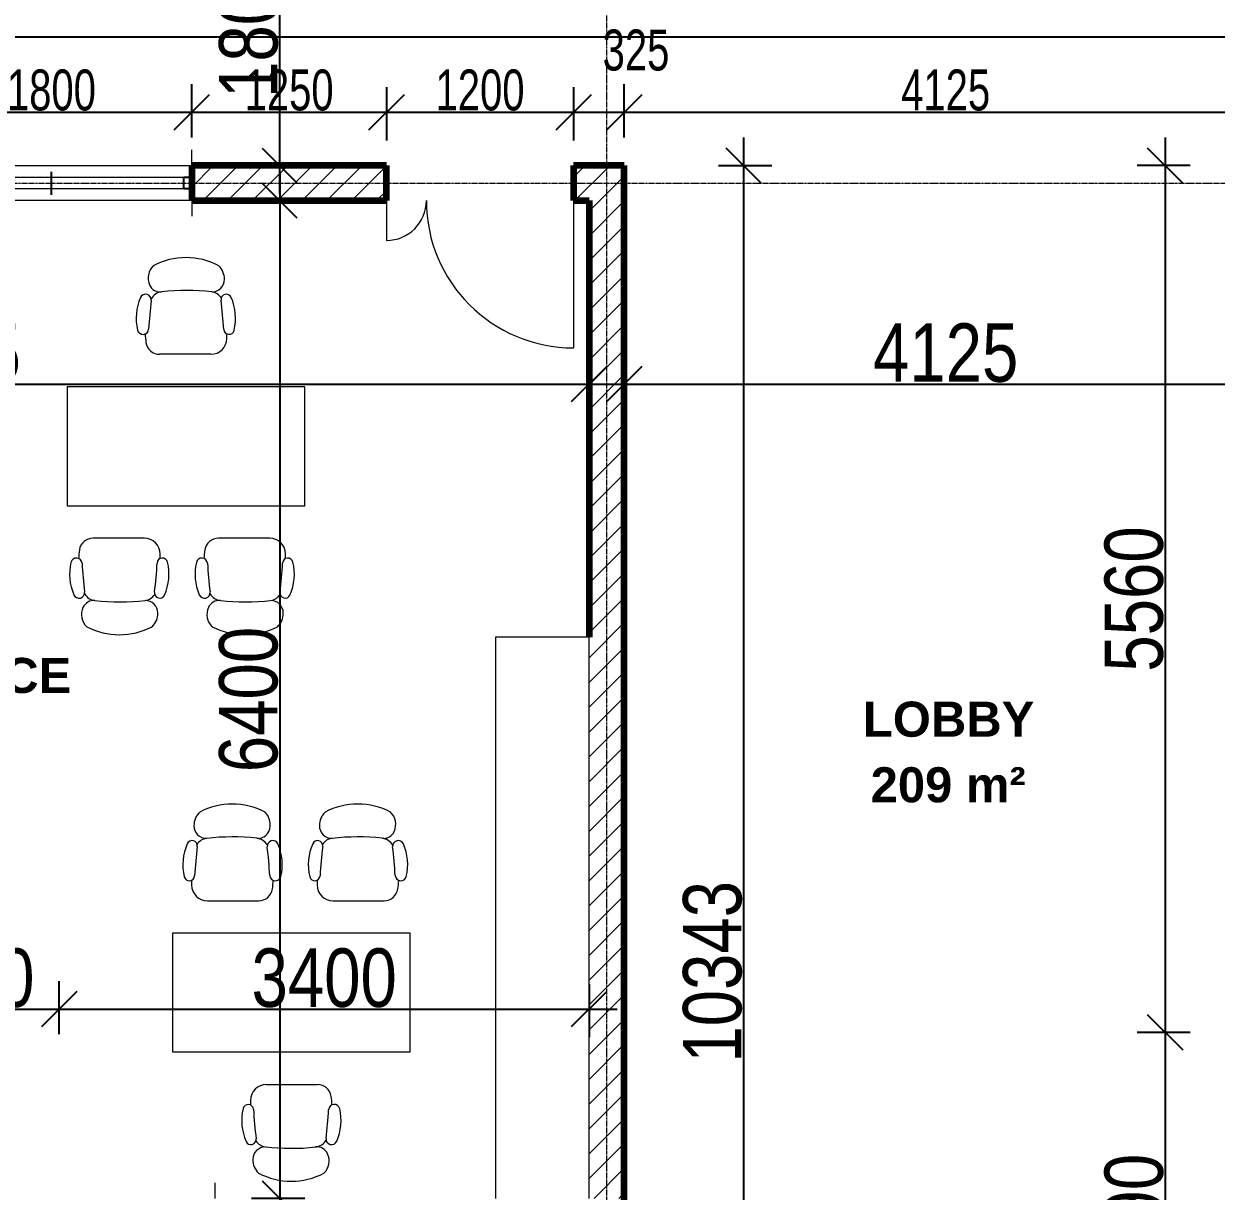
# Model space of a CAD drawing. Header units: millimetres. Extents: x -35190 to 411743, y -233114 to 23872.
# Drawn here: x 251574 to 259224, y -10172 to -2685 of the extents above; entities that cross this region are included whole.
import ezdxf

# ---------------------------------------------------------------- set-up
doc = ezdxf.new("R2010")
doc.units = ezdxf.units.MM
doc.linetypes.add('Grid Line', pattern=[22.225, 12.7, -3.175, 3.175, -3.175])
for name, color, linetype, lineweight in [('A-ANNO-DIMS', 211, 'Continuous', 9), ('A-AREA-IDEN', 2, 'Continuous', 9), ('A-DETL-THIN', 151, 'Continuous', 18), ('A-DOOR', 31, 'Continuous', 18), ('A-GLAZ', 151, 'Continuous', 18), ('A-WALL', 113, 'Continuous', 18), ('A-WALL-PATT', 111, 'Continuous', 18), ('I-FURN', 30, 'Continuous', 18), ('S-GRID', 1, 'Continuous', 9)]:
    doc.layers.add(name, color=color, linetype=linetype, lineweight=lineweight)
doc.styles.add('Arial_3', font='arial.ttf', dxfattribs={"width": 0.8, "height": 375})
doc.styles.add('Arial_8', font='arial.ttf', dxfattribs={"width": 0.7, "height": 262.5})
doc.styles.add('Arial_B', font='arialbd.ttf', dxfattribs={"height": 225})
doc.dimstyles.new('main_4_5mm', dxfattribs={"dimscale": 304.8, "dimtxt": 382.597275, "dimasz": 0.738189, "dimexe": 0.590551, "dimexo": 0.0625, "dimgap": 0.024606, "dimtad": 1, "dimdec": 0, "dimzin": 0, "dimdsep": 46, "dimtxsty": 'Arial_3', "dimblk1": 'OBLIQUE', "dimblk2": 'OBLIQUE', "dimsah": 1, "dimcen": 0.09, "dimdle": 0.590551, "dimazin": 0, "dimtfac": 1, "dimtdec": 4, "dimtix": 1, "dimtmove": 0, "dimatfit": 3, "dimfxl": 0.590551, "dimfxlon": 1, "dimtvp": 1, "dimtolj": 1, "dimtzin": 0, "dimarcsym": 2})
doc.dimstyles.new('small_3_5mm', dxfattribs={"dimscale": 304.8, "dimtxt": 267.818092, "dimasz": 0.738189, "dimexe": 0.590551, "dimexo": 0.0625, "dimgap": 0.024606, "dimtad": 1, "dimdec": 0, "dimzin": 0, "dimdsep": 46, "dimtxsty": 'Arial_8', "dimblk1": 'OBLIQUE', "dimblk2": 'OBLIQUE', "dimsah": 1, "dimcen": 0.09, "dimdle": 0.590551, "dimazin": 0, "dimtfac": 1, "dimtdec": 4, "dimtix": 1, "dimtmove": 0, "dimatfit": 3, "dimfxl": 0.590551, "dimfxlon": 1, "dimtvp": 1, "dimtolj": 1, "dimtzin": 0, "dimarcsym": 2})
doc.dimstyles.new('small_3_5mm_1', dxfattribs={"dimscale": 304.8, "dimtxt": 267.818092, "dimasz": 0.738189, "dimexe": 0.590551, "dimexo": 0.0625, "dimgap": 0.024606, "dimtad": 1, "dimdec": 0, "dimzin": 0, "dimdsep": 46, "dimtxsty": 'Arial_8', "dimblk1": 'OBLIQUE', "dimblk2": 'OBLIQUE', "dimsah": 1, "dimcen": 0.09, "dimdle": 0.590551, "dimazin": 0, "dimtfac": 1, "dimtdec": 4, "dimtix": 1, "dimtmove": 1, "dimatfit": 3, "dimfxl": 0.590551, "dimfxlon": 1, "dimtvp": 1, "dimtolj": 1, "dimtzin": 0, "dimarcsym": 2})
pattern_1 = [(45, (247326.97, -1578.69), (-79.5495, 79.5495), [])]

# ---------------------------------------------------------------- blocks, each defined once
blk = doc.blocks.new('Sliding - 2L - SL1_8 X 1_5-424376-SECOND FLOOR')
at = {"layer": 'A-GLAZ'}
for p, q in [((-573.8, 112.5), (-573.8, 212.5)), ((1226.2, 112.5), (1226.2, 212.5)), ((1176.2, 35), (-523.8, 35)), ((-523.8, -35), (1176.2, -35)), ((-573.8, -112.5), (-573.8, -192.5)), ((1226.2, -112.5), (1226.2, -212.5))]:
    blk.add_line(p, q, dxfattribs=at)
at = {"layer": 'A-GLAZ', "lineweight": 25}
for p, q in [((-523.8, 35), (-573.8, 35)), ((-523.8, -35), (-523.8, 35)), ((326.2, -75), (326.2, 72.5)), ((1226.2, 35), (1176.2, 35)), ((1176.2, -35), (1176.2, 35)), ((-573.8, -35), (-523.8, -35)), ((1176.2, -35), (1226.2, -35))]:
    blk.add_line(p, q, dxfattribs=at)
blk = doc.blocks.new('Sliding - 2L - SL1_8 X 1_8-V4-SECOND FLOOR')
at = {"layer": 'A-GLAZ'}
for p, q in [((-573.8, 112.5), (-573.8, 212.5)), ((1176.2, 35), (-523.8, 35)), ((-523.8, -35), (1176.2, -35)), ((-573.8, -112.5), (-573.8, -192.5)), ((1226.2, -112.5), (1226.2, -212.5))]:
    blk.add_line(p, q, dxfattribs=at)
at = {"layer": 'A-GLAZ', "lineweight": 25}
for p, q in [((-523.8, 35), (-573.8, 35)), ((-523.8, -35), (-523.8, 35)), ((326.2, -75), (326.2, 72.5)), ((1226.2, 35), (1176.2, 35)), ((1176.2, -35), (1176.2, 35)), ((-573.8, -35), (-523.8, -35)), ((1176.2, -35), (1226.2, -35))]:
    blk.add_line(p, q, dxfattribs=at)
blk = doc.blocks.new('Double - Offset 1 - 1200 x 2100mm Sgl Swing-501792-SECOND FLOOR')
at = {"layer": 'A-DOOR'}
for p, q in [((-366, -112.5), (-366, -368)), ((834, -112.5), (834, -1057))]:
    blk.add_line(p, q, dxfattribs=at)
for centre, radius, start, end in [((-366, -112.5), 255.5, 270, 0), ((834, -112.5), 944.5, 180, 270)]:
    blk.add_arc(centre, radius, start, end, dxfattribs=at)
blk = doc.blocks.new('Steelcase Turnstone - A La Carte - Seating - Task Chair - Modified Round Back-554156-SECOND FLOOR')
at = {"layer": 'I-FURN'}
blk.add_line((160.9, 9.5), (-167.8, 9.5), dxfattribs=at)
for centre, radius, start, end in [((1, 177.6), 451.9, 62.31577, 117.68423), ((-131, 498.9), 111, 134.66463, 203.63089), ((125.9, 490.6), 121.9, 360, 45.71904), ((166.5, 490.6), 81.3, 270, 360), ((-258.2, 358.9), 36, 353.25983, 156.40012), ((-164, 484.5), 75, 203.63089, 276.36911), ((-145.8, 321.6), 88.9, 96.36911, 150.17907), ((2.4, -1005.8), 1424.6, 83.38651, 96.36911), ((157, 327.3), 82.5, 31.59857, 83.38651), ((259.7, 361), 33.8, 23.84922, 186.92811), ((12.8, 240.6), 331.6, 156.40012, 193.17067), ((2857.8, -9.3), 3101.7, 173.25983, 176.66454), ((-2893.1, -22.1), 3142.2, 3.48976, 6.92811), ((-12.8, 240.6), 331.6, 346.54131, 23.84922), ((-274.9, 173.3), 36.2, 193.17067, 356.66454), ((276.9, 171.2), 33.7, 183.48976, 346.54131), ((315.7, 170.1), 577.7, 183.01685, 188.43094), ((-167.8, 98.4), 88.9, 188.43094, 270), ((160.9, 111.1), 101.6, 270, 359.91362), ((-922.3, 112.8), 1184.9, 359.91362, 1.35994)]:
    blk.add_arc(centre, radius, start, end, dxfattribs=at)
blk = doc.blocks.new('M_Desk - 1525 x 762mm-99774-SECOND FLOOR')
at = {"layer": 'I-FURN'}
for p, q in [((1524.5, 762), (-0.5, 762)), ((-0.5, 762), (-0.5, 0)), ((1524.5, 0), (1524.5, 762)), ((-0.5, 0), (1524.5, 0))]:
    blk.add_line(p, q, dxfattribs=at)
blk = doc.blocks.new('Steelcase Turnstone - A La Carte - Seating - Task Chair - Modified Round Back-563677-SECOND FLOOR')
at = {"layer": 'I-FURN'}
blk.add_line((160.9, -9.5), (-167.8, -9.5), dxfattribs=at)
for centre, radius, start, end in [((-167.8, -98.4), 88.9, 90, 171.56906), ((160.9, -111.1), 101.6, 0.08638, 90), ((-274.9, -173.3), 36.2, 3.33546, 166.82933), ((315.7, -170.1), 577.7, 171.56906, 176.98315), ((276.9, -171.2), 33.7, 13.45869, 176.51024), ((-922.3, -112.8), 1184.9, 358.64006, 0.08638), ((12.8, -240.6), 331.6, 166.82933, 203.59988), ((2857.8, 9.3), 3101.7, 183.33546, 186.74017), ((-2893.1, 22.1), 3142.2, 353.07189, 356.51024), ((-12.8, -240.6), 331.6, 336.15078, 13.45869), ((-258.2, -358.9), 36, 203.59988, 6.74017), ((-145.8, -321.6), 88.9, 209.82093, 263.63089), ((157, -327.3), 82.5, 276.61349, 328.40143), ((259.7, -361), 33.8, 173.07189, 336.15078), ((-131, -498.9), 111, 156.36911, 225.33537), ((-164, -484.5), 75, 83.63089, 156.36911), ((2.4, 1005.8), 1424.6, 263.63089, 276.61349), ((166.5, -490.6), 81.3, 0, 90), ((125.9, -490.6), 121.9, 314.28096, 0), ((1, -177.6), 451.9, 242.31577, 297.68423)]:
    blk.add_arc(centre, radius, start, end, dxfattribs=at)
blk = doc.blocks.new('_Oblique')
at = {"color": 0, "linetype": 'ByBlock', "lineweight": -2}
blk.add_line((-0.5, -0.5), (0.5, 0.5), dxfattribs=at)
blk = doc.blocks.new('*D5190')
at = {"layer": 'A-ANNO-DIMS', "color": 0, "lineweight": -2, "transparency": 16777216}
for p, q in [((258896.6, -3414), (258896.6, -9334)), ((259057.5, -3594), (258716.6, -3594)), ((259057.5, -9154), (258716.6, -9154))]:
    blk.add_line(p, q, dxfattribs=at)
at = {"layer": 'Defpoints', "color": 0, "transparency": 16777216}
for p in [(259076.6, -3594), (258896.6, -9154), (259076.6, -9154)]:
    blk.add_point(p, dxfattribs=at)
at = {"layer": 'A-ANNO-DIMS', "color": 0, "lineweight": -2, "transparency": 16777216, "xscale": 224.9999999999999, "yscale": 224.9999999999999, "zscale": 224.9999999999999}
for p, rotation in [((258896.6, -3594), 90), ((258896.6, -9154), 270)]:
    blk.add_blockref('_Oblique', p, dxfattribs=dict(at, rotation=rotation))
at = {"layer": 'A-ANNO-DIMS', "color": 0, "transparency": 16777216, "insert": (258697.6, -6374), "char_height": 375, "width": 1101.88, "attachment_point": 5, "rotation": 90, "style": 'Arial_3'}
blk.add_mtext('\\A1;5560', dxfattribs=at)
blk = doc.blocks.new('*D5191')
at = {"layer": 'A-ANNO-DIMS', "color": 0, "lineweight": -2, "transparency": 16777216}
for p, q in [((258896.6, -8974), (258896.6, -11824)), ((259057.5, -9154), (258716.6, -9154)), ((259057.5, -11644), (258716.6, -11644))]:
    blk.add_line(p, q, dxfattribs=at)
at = {"layer": 'Defpoints', "color": 0, "transparency": 16777216}
for p in [(259076.6, -9154), (258896.6, -11644), (259076.6, -11644)]:
    blk.add_point(p, dxfattribs=at)
at = {"layer": 'A-ANNO-DIMS', "color": 0, "lineweight": -2, "transparency": 16777216, "xscale": 224.9999999999999, "yscale": 224.9999999999999, "zscale": 224.9999999999999}
for p, rotation in [((258896.6, -9154), 90), ((258896.6, -11644), 270)]:
    blk.add_blockref('_Oblique', p, dxfattribs=dict(at, rotation=rotation))
at = {"layer": 'A-ANNO-DIMS', "color": 0, "transparency": 16777216, "insert": (258697.6, -10399), "char_height": 375, "width": 1101.88, "attachment_point": 5, "rotation": 90, "style": 'Arial_3'}
blk.add_mtext('\\A1;2490', dxfattribs=at)
blk = doc.blocks.new('*D5153')
at = {"layer": 'A-ANNO-DIMS', "color": 0, "lineweight": -2, "transparency": 16777216}
for p, q in [((246975.9, -4834.4), (246975.9, -5175.3)), ((255200.9, -4834.4), (255200.9, -5175.3)), ((246795.9, -4995.3), (255380.9, -4995.3))]:
    blk.add_line(p, q, dxfattribs=at)
at = {"layer": 'Defpoints', "color": 0, "transparency": 16777216}
for p in [(246975.9, -4815.3), (255200.9, -4815.3), (255200.9, -4995.3)]:
    blk.add_point(p, dxfattribs=at)
at = {"layer": 'A-ANNO-DIMS', "color": 0, "lineweight": -2, "transparency": 16777216, "xscale": 224.9999999999999, "yscale": 224.9999999999999, "zscale": 224.9999999999999, "rotation": 180}
blk.add_blockref('_Oblique', (246975.9, -4995.3), dxfattribs=at)
at = {"layer": 'A-ANNO-DIMS', "color": 0, "lineweight": -2, "transparency": 16777216, "xscale": 224.9999999999999, "yscale": 224.9999999999999, "zscale": 224.9999999999999}
blk.add_blockref('_Oblique', (255200.9, -4995.3), dxfattribs=at)
at = {"layer": 'A-ANNO-DIMS', "color": 0, "transparency": 16777216, "insert": (251088.4, -4796.4), "char_height": 375, "width": 1101.88, "attachment_point": 5, "style": 'Arial_3'}
blk.add_mtext('\\A1;8225', dxfattribs=at)
blk = doc.blocks.new('*D5154')
at = {"layer": 'A-ANNO-DIMS', "color": 0, "lineweight": -2, "transparency": 16777216}
for p, q in [((255425.9, -4834.4), (255425.9, -5175.3)), ((259550.9, -4834.4), (259550.9, -5175.3)), ((255245.9, -4995.3), (259730.9, -4995.3))]:
    blk.add_line(p, q, dxfattribs=at)
at = {"layer": 'Defpoints', "color": 0, "transparency": 16777216}
for p in [(255425.9, -4815.3), (259550.9, -4815.3), (259550.9, -4995.3)]:
    blk.add_point(p, dxfattribs=at)
at = {"layer": 'A-ANNO-DIMS', "color": 0, "lineweight": -2, "transparency": 16777216, "xscale": 224.9999999999999, "yscale": 224.9999999999999, "zscale": 224.9999999999999, "rotation": 180}
blk.add_blockref('_Oblique', (255425.9, -4995.3), dxfattribs=at)
at = {"layer": 'A-ANNO-DIMS', "color": 0, "lineweight": -2, "transparency": 16777216, "xscale": 224.9999999999999, "yscale": 224.9999999999999, "zscale": 224.9999999999999}
blk.add_blockref('_Oblique', (259550.9, -4995.3), dxfattribs=at)
at = {"layer": 'A-ANNO-DIMS', "color": 0, "transparency": 16777216, "insert": (257488.4, -4796.4), "char_height": 375, "width": 1101.88, "attachment_point": 5, "style": 'Arial_3'}
blk.add_mtext('\\A1;4125', dxfattribs=at)
blk = doc.blocks.new('*D5170')
at = {"layer": 'A-ANNO-DIMS', "color": 0, "lineweight": -2, "transparency": 16777216}
for p, q in [((253215.4, -3639), (253215.4, -10399)), ((253376.3, -3819), (253035.4, -3819)), ((253376.3, -10219), (253035.4, -10219))]:
    blk.add_line(p, q, dxfattribs=at)
at = {"layer": 'Defpoints', "color": 0, "transparency": 16777216}
for p in [(253395.4, -3819), (253215.4, -10219), (253395.4, -10219)]:
    blk.add_point(p, dxfattribs=at)
at = {"layer": 'A-ANNO-DIMS', "color": 0, "lineweight": -2, "transparency": 16777216, "xscale": 224.9999999999999, "yscale": 224.9999999999999, "zscale": 224.9999999999999}
for p, rotation in [((253215.4, -3819), 90), ((253215.4, -10219), 270)]:
    blk.add_blockref('_Oblique', p, dxfattribs=dict(at, rotation=rotation))
at = {"layer": 'A-ANNO-DIMS', "color": 0, "transparency": 16777216, "insert": (253016.4, -7019), "char_height": 375, "width": 1101.88, "attachment_point": 5, "rotation": 90, "style": 'Arial_3'}
blk.add_mtext('\\A1;6400', dxfattribs=at)
blk = doc.blocks.new('*D5385')
at = {"layer": 'A-ANNO-DIMS', "color": 0, "lineweight": -2, "transparency": 16777216}
for p, q in [((250550.9, -9165.7), (250550.9, -8824.7)), ((251800.9, -9165.7), (251800.9, -8824.7)), ((250370.9, -9004.7), (251980.9, -9004.7))]:
    blk.add_line(p, q, dxfattribs=at)
at = {"layer": 'Defpoints', "color": 0, "transparency": 16777216}
for p in [(251800.9, -9004.7), (250550.9, -9184.7), (251800.9, -9184.7)]:
    blk.add_point(p, dxfattribs=at)
at = {"layer": 'A-ANNO-DIMS', "color": 0, "lineweight": -2, "transparency": 16777216, "xscale": 224.9999999999999, "yscale": 224.9999999999999, "zscale": 224.9999999999999, "rotation": 180}
blk.add_blockref('_Oblique', (250550.9, -9004.7), dxfattribs=at)
at = {"layer": 'A-ANNO-DIMS', "color": 0, "lineweight": -2, "transparency": 16777216, "xscale": 224.9999999999999, "yscale": 224.9999999999999, "zscale": 224.9999999999999}
blk.add_blockref('_Oblique', (251800.9, -9004.7), dxfattribs=at)
at = {"layer": 'A-ANNO-DIMS', "color": 0, "transparency": 16777216, "insert": (251175.9, -8805.8), "char_height": 375, "width": 1101.88, "attachment_point": 5, "style": 'Arial_3'}
blk.add_mtext('\\A1;1250', dxfattribs=at)
blk = doc.blocks.new('*D5386')
at = {"layer": 'A-ANNO-DIMS', "color": 0, "lineweight": -2, "transparency": 16777216}
for p, q in [((251800.9, -9165.7), (251800.9, -8824.7)), ((255200.9, -8843.8), (255200.9, -9184.7)), ((251620.9, -9004.7), (255380.9, -9004.7))]:
    blk.add_line(p, q, dxfattribs=at)
at = {"layer": 'Defpoints', "color": 0, "transparency": 16777216}
for p in [(255200.9, -8824.7), (255200.9, -9004.7), (251800.9, -9184.7)]:
    blk.add_point(p, dxfattribs=at)
at = {"layer": 'A-ANNO-DIMS', "color": 0, "lineweight": -2, "transparency": 16777216, "xscale": 224.9999999999999, "yscale": 224.9999999999999, "zscale": 224.9999999999999, "rotation": 180}
blk.add_blockref('_Oblique', (251800.9, -9004.7), dxfattribs=at)
at = {"layer": 'A-ANNO-DIMS', "color": 0, "lineweight": -2, "transparency": 16777216, "xscale": 224.9999999999999, "yscale": 224.9999999999999, "zscale": 224.9999999999999}
blk.add_blockref('_Oblique', (255200.9, -9004.7), dxfattribs=at)
at = {"layer": 'A-ANNO-DIMS', "color": 0, "transparency": 16777216, "insert": (253500.9, -8805.7), "char_height": 375, "width": 1101.88, "attachment_point": 5, "style": 'Arial_3'}
blk.add_mtext('\\A1;3400', dxfattribs=at)
blk = doc.blocks.new('*D5424')
at = {"layer": 'A-ANNO-DIMS', "color": 0, "lineweight": -2, "transparency": 16777216}
for p, q in [((250850.9, -3413.5), (250850.9, -3072.5)), ((252650.9, -3413.5), (252650.9, -3072.5)), ((250670.9, -3252.5), (252830.9, -3252.5))]:
    blk.add_line(p, q, dxfattribs=at)
at = {"layer": 'Defpoints', "color": 0, "transparency": 16777216}
for p in [(252650.9, -3252.5), (250850.9, -3432.5), (252650.9, -3432.5)]:
    blk.add_point(p, dxfattribs=at)
at = {"layer": 'A-ANNO-DIMS', "color": 0, "lineweight": -2, "transparency": 16777216, "xscale": 224.9999999999999, "yscale": 224.9999999999999, "zscale": 224.9999999999999, "rotation": 180}
blk.add_blockref('_Oblique', (250850.9, -3252.5), dxfattribs=at)
at = {"layer": 'A-ANNO-DIMS', "color": 0, "lineweight": -2, "transparency": 16777216, "xscale": 224.9999999999999, "yscale": 224.9999999999999, "zscale": 224.9999999999999}
blk.add_blockref('_Oblique', (252650.9, -3252.5), dxfattribs=at)
at = {"layer": 'A-ANNO-DIMS', "color": 0, "transparency": 16777216, "insert": (251750.9, -3111), "char_height": 262.5, "width": 672.429, "attachment_point": 5, "style": 'Arial_8'}
blk.add_mtext('\\A1;1800', dxfattribs=at)
blk = doc.blocks.new('*D5425')
at = {"layer": 'A-ANNO-DIMS', "color": 0, "lineweight": -2, "transparency": 16777216}
for p, q in [((252650.9, -3413.5), (252650.9, -3072.5)), ((253900.9, -3091.6), (253900.9, -3432.5)), ((252470.9, -3252.5), (254080.9, -3252.5))]:
    blk.add_line(p, q, dxfattribs=at)
at = {"layer": 'Defpoints', "color": 0, "transparency": 16777216}
for p in [(253900.9, -3072.5), (253900.9, -3252.5), (252650.9, -3432.5)]:
    blk.add_point(p, dxfattribs=at)
at = {"layer": 'A-ANNO-DIMS', "color": 0, "lineweight": -2, "transparency": 16777216, "xscale": 224.9999999999999, "yscale": 224.9999999999999, "zscale": 224.9999999999999, "rotation": 180}
blk.add_blockref('_Oblique', (252650.9, -3252.5), dxfattribs=at)
at = {"layer": 'A-ANNO-DIMS', "color": 0, "lineweight": -2, "transparency": 16777216, "xscale": 224.9999999999999, "yscale": 224.9999999999999, "zscale": 224.9999999999999}
blk.add_blockref('_Oblique', (253900.9, -3252.5), dxfattribs=at)
at = {"layer": 'A-ANNO-DIMS', "color": 0, "transparency": 16777216, "insert": (253275.9, -3111), "char_height": 262.5, "width": 672.429, "attachment_point": 5, "style": 'Arial_8'}
blk.add_mtext('\\A1;1250', dxfattribs=at)
blk = doc.blocks.new('*D5426')
at = {"layer": 'A-ANNO-DIMS', "color": 0, "lineweight": -2, "transparency": 16777216}
for p, q in [((253900.9, -3091.6), (253900.9, -3432.5)), ((255100.9, -3091.6), (255100.9, -3432.5)), ((253720.9, -3252.5), (255280.9, -3252.5))]:
    blk.add_line(p, q, dxfattribs=at)
at = {"layer": 'Defpoints', "color": 0, "transparency": 16777216}
for p in [(253900.9, -3072.5), (255100.9, -3072.5), (255100.9, -3252.5)]:
    blk.add_point(p, dxfattribs=at)
at = {"layer": 'A-ANNO-DIMS', "color": 0, "lineweight": -2, "transparency": 16777216, "xscale": 224.9999999999999, "yscale": 224.9999999999999, "zscale": 224.9999999999999, "rotation": 180}
blk.add_blockref('_Oblique', (253900.9, -3252.5), dxfattribs=at)
at = {"layer": 'A-ANNO-DIMS', "color": 0, "lineweight": -2, "transparency": 16777216, "xscale": 224.9999999999999, "yscale": 224.9999999999999, "zscale": 224.9999999999999}
blk.add_blockref('_Oblique', (255100.9, -3252.5), dxfattribs=at)
at = {"layer": 'A-ANNO-DIMS', "color": 0, "transparency": 16777216, "insert": (254500.9, -3111), "char_height": 262.5, "width": 672.429, "attachment_point": 5, "style": 'Arial_8'}
blk.add_mtext('\\A1;1200', dxfattribs=at)
blk = doc.blocks.new('*D5427')
at = {"layer": 'A-ANNO-DIMS', "color": 0, "lineweight": -2, "transparency": 16777216}
for p, q in [((255100.9, -3091.6), (255100.9, -3432.5)), ((255425.9, -3413.5), (255425.9, -3072.5)), ((254920.9, -3252.5), (255605.9, -3252.5))]:
    blk.add_line(p, q, dxfattribs=at)
at = {"layer": 'Defpoints', "color": 0, "transparency": 16777216}
for p in [(255100.9, -3072.5), (255425.9, -3252.5), (255425.9, -3432.5)]:
    blk.add_point(p, dxfattribs=at)
at = {"layer": 'A-ANNO-DIMS', "color": 0, "lineweight": -2, "transparency": 16777216, "xscale": 224.9999999999999, "yscale": 224.9999999999999, "zscale": 224.9999999999999, "rotation": 180}
blk.add_blockref('_Oblique', (255100.9, -3252.5), dxfattribs=at)
at = {"layer": 'A-ANNO-DIMS', "color": 0, "lineweight": -2, "transparency": 16777216, "xscale": 224.9999999999999, "yscale": 224.9999999999999, "zscale": 224.9999999999999}
blk.add_blockref('_Oblique', (255425.9, -3252.5), dxfattribs=at)
at = {"layer": 'A-ANNO-DIMS', "color": 0, "transparency": 16777216, "insert": (255287.3, -2721.7), "char_height": 262.5, "width": 504.322, "attachment_point": 1, "line_spacing_factor": 0.941778, "style": 'Arial_8'}
blk.add_mtext('\\A1;325', dxfattribs=at)
blk = doc.blocks.new('*D5428')
at = {"layer": 'A-ANNO-DIMS', "color": 0, "lineweight": -2, "transparency": 16777216}
for p, q in [((255425.9, -3413.5), (255425.9, -3072.5)), ((259550.9, -3413.5), (259550.9, -3072.5)), ((255245.9, -3252.5), (259730.9, -3252.5))]:
    blk.add_line(p, q, dxfattribs=at)
at = {"layer": 'Defpoints', "color": 0, "transparency": 16777216}
for p in [(259550.9, -3252.5), (255425.9, -3432.5), (259550.9, -3432.5)]:
    blk.add_point(p, dxfattribs=at)
at = {"layer": 'A-ANNO-DIMS', "color": 0, "lineweight": -2, "transparency": 16777216, "xscale": 224.9999999999999, "yscale": 224.9999999999999, "zscale": 224.9999999999999, "rotation": 180}
blk.add_blockref('_Oblique', (255425.9, -3252.5), dxfattribs=at)
at = {"layer": 'A-ANNO-DIMS', "color": 0, "lineweight": -2, "transparency": 16777216, "xscale": 224.9999999999999, "yscale": 224.9999999999999, "zscale": 224.9999999999999}
blk.add_blockref('_Oblique', (259550.9, -3252.5), dxfattribs=at)
at = {"layer": 'A-ANNO-DIMS', "color": 0, "transparency": 16777216, "insert": (257488.4, -3111), "char_height": 262.5, "width": 672.429, "attachment_point": 5, "style": 'Arial_8'}
blk.add_mtext('\\A1;4125', dxfattribs=at)
blk = doc.blocks.new('*D5472')
at = {"layer": 'A-ANNO-DIMS', "color": 0, "lineweight": -2, "transparency": 16777216}
for p, q in [((236725.9, -2607.6), (236725.9, -2948.6)), ((288550.9, -2607.6), (288550.9, -2948.6)), ((236545.9, -2768.6), (288730.9, -2768.6))]:
    blk.add_line(p, q, dxfattribs=at)
at = {"layer": 'Defpoints', "color": 0, "transparency": 16777216}
for p in [(236725.9, -2588.6), (288550.9, -2588.6), (288550.9, -2768.6)]:
    blk.add_point(p, dxfattribs=at)
at = {"layer": 'A-ANNO-DIMS', "color": 0, "lineweight": -2, "transparency": 16777216, "xscale": 224.9999999999999, "yscale": 224.9999999999999, "zscale": 224.9999999999999, "rotation": 180}
blk.add_blockref('_Oblique', (236725.9, -2768.6), dxfattribs=at)
at = {"layer": 'A-ANNO-DIMS', "color": 0, "lineweight": -2, "transparency": 16777216, "xscale": 224.9999999999999, "yscale": 224.9999999999999, "zscale": 224.9999999999999}
blk.add_blockref('_Oblique', (288550.9, -2768.6), dxfattribs=at)
at = {"layer": 'A-ANNO-DIMS', "color": 0, "transparency": 16777216, "insert": (262638.4, -2627.1), "char_height": 262.5, "width": 840.537, "attachment_point": 5, "style": 'Arial_8'}
blk.add_mtext('\\A1;51825', dxfattribs=at)
blk = doc.blocks.new('*D5486')
at = {"layer": 'A-ANNO-DIMS', "color": 0, "lineweight": -2, "transparency": 16777216}
for p, q in [((253215.4, -3774), (253215.4, -1614)), ((253054.4, -1794), (253395.4, -1794)), ((253054.4, -3594), (253395.4, -3594))]:
    blk.add_line(p, q, dxfattribs=at)
at = {"layer": 'Defpoints', "color": 0, "transparency": 16777216}
for p in [(253035.4, -1794), (253215.4, -1794), (253035.4, -3594)]:
    blk.add_point(p, dxfattribs=at)
at = {"layer": 'A-ANNO-DIMS', "color": 0, "lineweight": -2, "transparency": 16777216, "xscale": 224.9999999999999, "yscale": 224.9999999999999, "zscale": 224.9999999999999}
for p, rotation in [((253215.4, -1794), 90), ((253215.4, -3594), 270)]:
    blk.add_blockref('_Oblique', p, dxfattribs=dict(at, rotation=rotation))
at = {"layer": 'A-ANNO-DIMS', "color": 0, "transparency": 16777216, "insert": (253016.4, -2694), "char_height": 375, "width": 1101.88, "attachment_point": 5, "rotation": 90, "style": 'Arial_3'}
blk.add_mtext('\\A1;1800', dxfattribs=at)
blk = doc.blocks.new('*D5490')
at = {"layer": 'A-ANNO-DIMS', "color": 0, "lineweight": -2, "transparency": 16777216}
for p, q in [((256192, -3414), (256192, -14117)), ((256031.1, -3594), (256372, -3594)), ((256031.1, -13937), (256372, -13937))]:
    blk.add_line(p, q, dxfattribs=at)
at = {"layer": 'Defpoints', "color": 0, "transparency": 16777216}
for p in [(256012, -3594), (256012, -13937), (256192, -13937)]:
    blk.add_point(p, dxfattribs=at)
at = {"layer": 'A-ANNO-DIMS', "color": 0, "lineweight": -2, "transparency": 16777216, "xscale": 224.9999999999999, "yscale": 224.9999999999999, "zscale": 224.9999999999999}
for p, rotation in [((256192, -3594), 90), ((256192, -13937), 270)]:
    blk.add_blockref('_Oblique', p, dxfattribs=dict(at, rotation=rotation))
at = {"layer": 'A-ANNO-DIMS', "color": 0, "transparency": 16777216, "insert": (255992.9, -8765.5), "char_height": 375, "width": 1377.35, "attachment_point": 5, "rotation": 90, "style": 'Arial_3'}
blk.add_mtext('\\A1;10343', dxfattribs=at)

msp = doc.modelspace()

# ---------------------------------------------------------------- hatches: boundary and pattern name
at = {"layer": 'A-WALL-PATT'}
h = msp.add_hatch(dxfattribs=at)
h.set_pattern_fill('FP_1', color=256, style=0, pattern_type=2)
h.set_pattern_definition(pattern_1)
h.paths.add_polyline_path([(246750.9, -3819), (247067.9, -3819), (247067.9, -3594), (246750.9, -3594)])
h.paths.add_polyline_path([(248267.9, -3819), (248550.9, -3819), (248550.9, -3594), (248267.9, -3594)])
h.paths.add_polyline_path([(250050.9, -3819), (250850.9, -3819), (250850.9, -3594), (250050.9, -3594)])
h.paths.add_polyline_path([(253233.7, -3819), (253900.9, -3819), (253900.9, -3594), (252650.9, -3594), (252650.9, -3819)])
h.paths.add_polyline_path([(255200.9, -3819), (255425.9, -3819), (255425.9, -3594), (255100.9, -3594), (255100.9, -3819)])
h = msp.add_hatch(dxfattribs=at)
h.set_pattern_fill('FP_1', color=256, style=0, pattern_type=2)
h.set_pattern_definition(pattern_1)
h.paths.add_polyline_path([(255200.9, -10219), (255425.9, -10219), (255425.9, -3819), (255200.9, -3819), (255200.9, -9906.3)])

# ---------------------------------------------------------------- linework, layer by layer
at = {"layer": 'A-DETL-THIN'}
for p, q in [((254600.9, -6619), (254600.9, -10219)), ((255200.9, -6619), (254600.9, -6619)), ((255200.9, -10219), (255200.9, -6619))]:
    msp.add_line(p, q, dxfattribs=at)
at = {"layer": 'A-WALL'}
for p, q in [((250850.9, -3594), (252650.9, -3594)), ((252650.9, -3819), (250850.9, -3819))]:
    msp.add_line(p, q, dxfattribs=at)
at = {"layer": 'A-WALL', "lineweight": 140}
for p, q in [((253900.9, -3594), (252650.9, -3594)), ((252650.9, -3594), (252650.9, -3819)), ((253900.9, -3819), (253900.9, -3594)), ((255425.9, -3594), (255100.9, -3594)), ((255100.9, -3594), (255100.9, -3819)), ((255425.9, -13937), (255425.9, -3594)), ((252650.9, -3819), (253900.9, -3819)), ((255100.9, -3819), (255200.9, -3819)), ((255200.9, -3819), (255200.9, -6619))]:
    msp.add_line(p, q, dxfattribs=at)
at = {"layer": 'S-GRID', "linetype": 'Grid Line'}
for p, q in [((255313.4, -24980.3), (255313.4, 17292.4)), ((231291.7, -3706.5), (294398.4, -3706.5))]:
    msp.add_line(p, q, dxfattribs=at)

# ---------------------------------------------------------------- block references
at = {"layer": 'A-DOOR'}
msp.add_blockref('Double - Offset 1 - 1200 x 2100mm Sgl Swing-501792-SECOND FLOOR', (254266.9, -3706.5), dxfattribs=at)
at = {"layer": 'A-GLAZ'}
for name, p in [('Sliding - 2L - SL1_8 X 1_5-424376-SECOND FLOOR', (251424.7, -3706.5)), ('Sliding - 2L - SL1_8 X 1_8-V4-SECOND FLOOR', (253374.7, -10331.5))]:
    msp.add_blockref(name, p, dxfattribs=at)
at = {"layer": 'I-FURN'}
for name, p in [('Steelcase Turnstone - A La Carte - Seating - Task Chair - Modified Round Back-554156-SECOND FLOOR', (252613.4, -4814.2)), ('M_Desk - 1525 x 762mm-99774-SECOND FLOOR', (251851.4, -5776.2)), ('Steelcase Turnstone - A La Carte - Seating - Task Chair - Modified Round Back-563677-SECOND FLOOR', (252186.1, -5974.2)), ('Steelcase Turnstone - A La Carte - Seating - Task Chair - Modified Round Back-563677-SECOND FLOOR', (252990.9, -5974.2))]:
    msp.add_blockref(name, p, dxfattribs=at)
at = {"layer": 'I-FURN', "rotation": 180}
for name, p in [('Steelcase Turnstone - A La Carte - Seating - Task Chair - Modified Round Back-563677-SECOND FLOOR', (252913, -8319)), ('Steelcase Turnstone - A La Carte - Seating - Task Chair - Modified Round Back-563677-SECOND FLOOR', (253717.8, -8319)), ('M_Desk - 1525 x 762mm-99774-SECOND FLOOR', (254052.5, -8517)), ('Steelcase Turnstone - A La Carte - Seating - Task Chair - Modified Round Back-554156-SECOND FLOOR', (253290.5, -9479))]:
    msp.add_blockref(name, p, dxfattribs=at)

# ---------------------------------------------------------------- texts
at = {"layer": 'A-AREA-IDEN', "char_height": 225, "attachment_point": 1, "style": 'Arial_B'}
for s, insert, width in [('ADMIN OFFICE', (249608.9, -6752.1), 2771.835), ('LOBBY', (256957.2, -7032.6), 1346.835), ('209 m²', (257006.7, -7453.5), 1226.582)]:
    msp.add_mtext(s, dxfattribs=dict(at, insert=insert, width=width))

# ---------------------------------------------------------------- dimensions: what is measured, and where the dimension line sits
at = {"layer": 'A-ANNO-DIMS'}
for base, p1, p2, override, picture, middle in [((253215.4, -1794), (253035.4, -3594), (253035.4, -1794), {"dimpost": '<>', "dimfxl": 1800}, '*D5486', (253016.4, -2694)), ((256192, -13937), (256012, -3594), (256012, -13937), {"dimpost": '<>', "dimfxl": 10343}, '*D5490', (255992.9, -8765.5)), ((258896.6, -9154), (259076.6, -3594), (259076.6, -9154), {"dimpost": '<>', "dimfxl": 5560}, '*D5190', (258697.6, -6374)), ((253215.4, -10219), (253395.4, -3819), (253395.4, -10219), {"dimpost": '<>', "dimfxl": 6400}, '*D5170', (253016.4, -7019)), ((258896.6, -11644), (259076.6, -9154), (259076.6, -11644), {"dimpost": '<>', "dimfxl": 2490}, '*D5191', (258697.6, -10399))]:
    dim = msp.add_linear_dim(base=base, p1=p1, p2=p2, angle=90, dimstyle='main_4_5mm', override=override, dxfattribs=at)
    dim.commit()
    dim.dimension.update_dxf_attribs({"geometry": picture, "text_midpoint": middle})
for base, p1, p2, dimstyle, override, picture, middle in [((288550.9, -2768.6), (236725.9, -2588.6), (288550.9, -2588.6), 'small_3_5mm', {"dimpost": '<>', "dimfxl": 51825}, '*D5472', (262638.4, -2627.1)), ((252650.9, -3252.5), (250850.9, -3432.5), (252650.9, -3432.5), 'small_3_5mm', {"dimpost": '<>', "dimfxl": 1800}, '*D5424', (251750.9, -3111)), ((253900.9, -3252.5), (252650.9, -3432.5), (253900.9, -3072.5), 'small_3_5mm', {"dimpost": '<>', "dimfxl": 1300.807442}, '*D5425', (253275.9, -3111)), ((255100.9, -3252.5), (253900.9, -3072.5), (255100.9, -3072.5), 'small_3_5mm', {"dimpost": '<>', "dimfxl": 1200}, '*D5426', (254500.9, -3111)), ((259550.9, -3252.5), (255425.9, -3432.5), (259550.9, -3432.5), 'small_3_5mm', {"dimpost": '<>', "dimfxl": 4125}, '*D5428', (257488.4, -3111)), ((255200.9, -4995.3), (246975.9, -4815.3), (255200.9, -4815.3), 'main_4_5mm', {"dimpost": '<>', "dimfxl": 8225}, '*D5153', (251088.4, -4796.4)), ((259550.9, -4995.3), (255425.9, -4815.3), (259550.9, -4815.3), 'main_4_5mm', {"dimpost": '<>', "dimfxl": 4125}, '*D5154', (257488.4, -4796.4)), ((251800.9, -9004.7), (250550.9, -9184.7), (251800.9, -9184.7), 'main_4_5mm', {"dimpost": '<>', "dimfxl": 1250}, '*D5385', (251175.9, -8805.8)), ((255200.9, -9004.7), (251800.9, -9184.7), (255200.9, -8824.7), 'main_4_5mm', {"dimpost": '<>', "dimfxl": 3419.005703}, '*D5386', (253500.9, -8805.7))]:
    dim = msp.add_linear_dim(base=base, p1=p1, p2=p2, dimstyle=dimstyle, override=override, dxfattribs=at)
    dim.commit()
    dim.dimension.update_dxf_attribs({"geometry": picture, "text_midpoint": middle})
dim = msp.add_linear_dim(base=(255425.9, -3252.5), p1=(255100.9, -3072.5), p2=(255425.9, -3432.5), dimstyle='small_3_5mm_1', override={"dimpost": '<>', "dimfxl": 485}, dxfattribs=at)
dim.commit()
dim.dimension.update_dxf_attribs({"geometry": '*D5427', "text_midpoint": (255539.4, -3079.2), "dimtype": 160})

doc.saveas('drawing.dxf')
